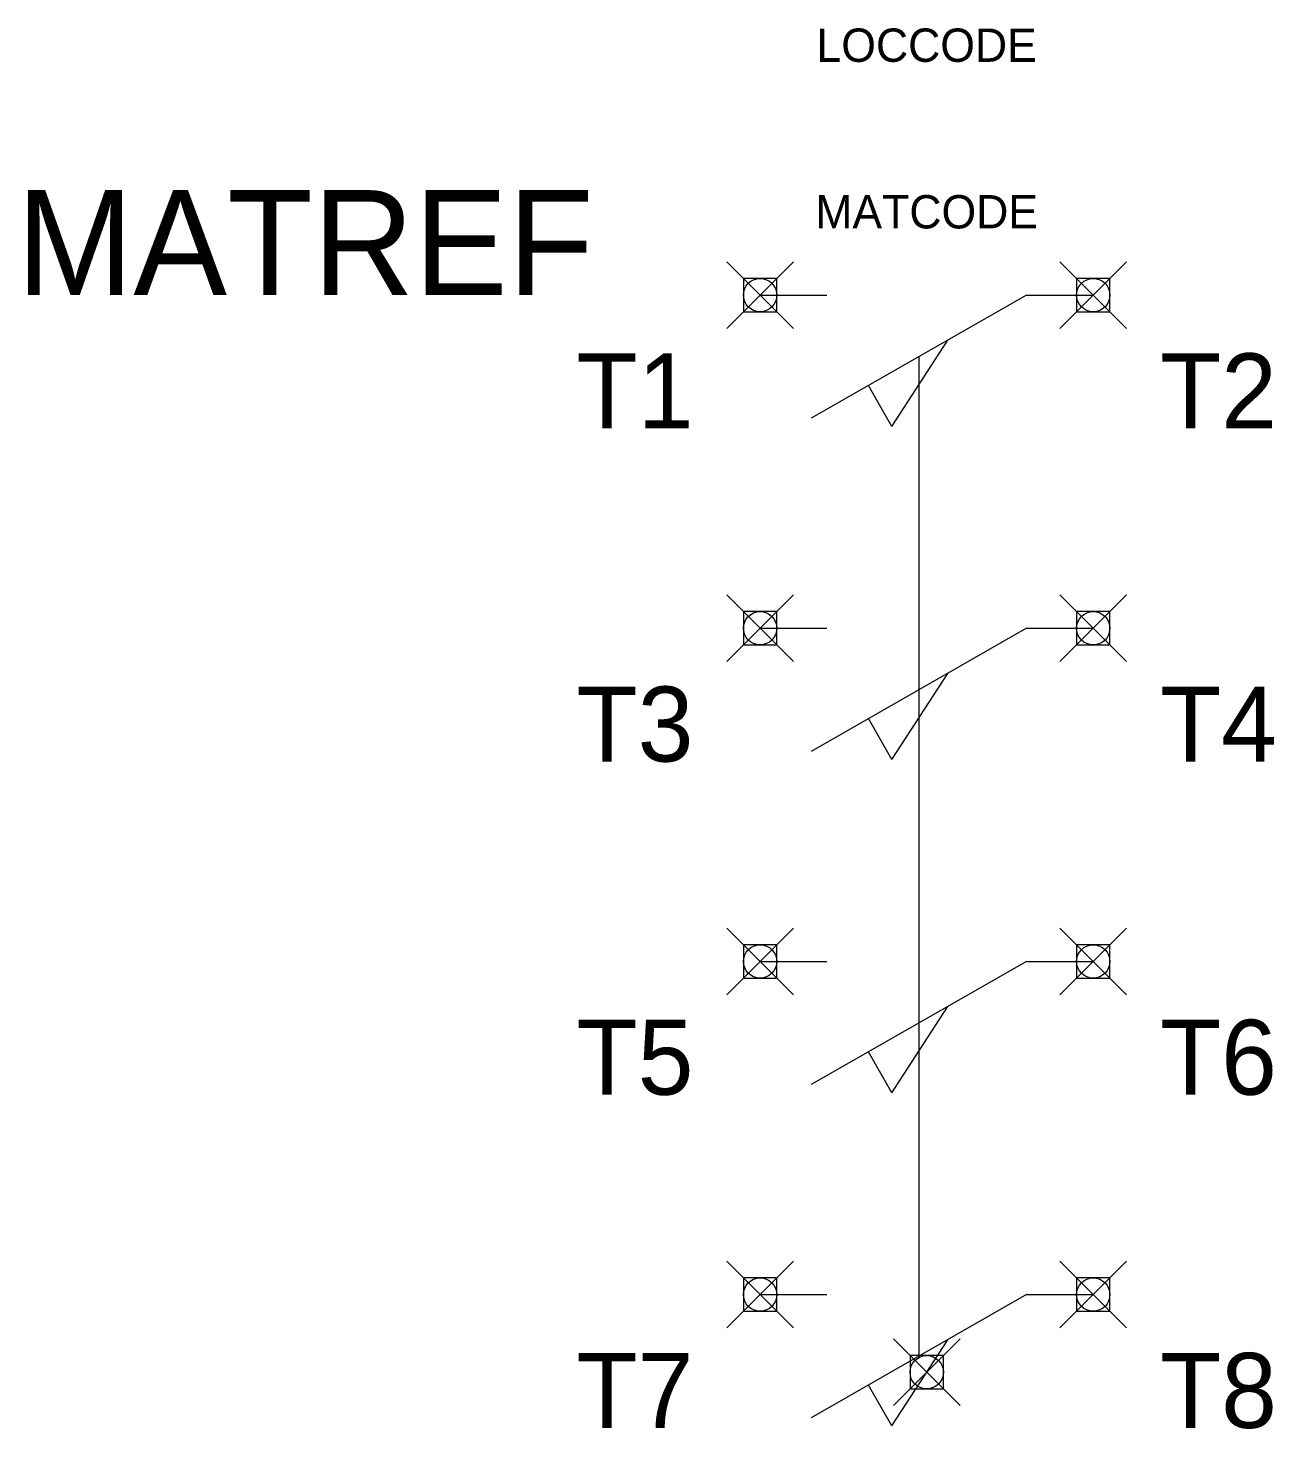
# Model space of a CAD drawing. Extents: x -27 to 10.4, y -4 to 38.
import ezdxf
from ezdxf.enums import TextEntityAlignment as Align

# ---------------------------------------------------------------- set-up
doc = ezdxf.new("R2010")
doc.units = 0
doc.header["$LTSCALE"] = 0.1
doc.header["$PDMODE"] = 99
doc.header["$PDSIZE"] = 1
doc.linetypes.add('DASHED', pattern=[0])
doc.layers.get('0').update_dxf_attribs({"linetype": 'CONTINUOUS'})
for name, color, linetype in [('A', 7, 'CONTINUOUS'), ('C', 6, 'CONTINUOUS'), ('T2', 1, 'CONTINUOUS')]:
    doc.layers.add(name, color=color, linetype=linetype)

msp = doc.modelspace()

# ---------------------------------------------------------------- linework, layer by layer
at = {"color": 0, "linetype": 'CONTINUOUS'}
for p, q in [((-5, 30), (-3, 30)), ((3, 30), (-3.468, 26.304)), ((3, 30), (5, 30)), ((-1.043, 26.059), (0.631, 28.647)), ((-1.043, 26.059), (-1.745, 27.288)), ((-5, 20), (-3, 20)), ((3, 20), (-3.468, 16.304)), ((3, 20), (5, 20)), ((-1.043, 16.059), (0.631, 18.647)), ((-1.043, 16.059), (-1.745, 17.288)), ((-5, 10), (-3, 10)), ((3, 10), (-3.468, 6.304)), ((3, 10), (5, 10)), ((-1.043, 6.059), (0.631, 8.647)), ((-1.043, 6.059), (-1.745, 7.288)), ((-5, 0), (-3, 0)), ((3, 0), (-3.468, -3.696)), ((3, 0), (5, 0)), ((-1.043, -3.941), (0.631, -1.353)), ((-1.043, -3.941), (-1.745, -2.712))]:
    msp.add_line(p, q, dxfattribs=at)
at = {"color": 0, "linetype": 'DASHED'}
msp.add_line((-0.234, 28.152), (-0.234, -1.848), dxfattribs=at)
at = {"layer": 'A', "color": 0, "linetype": 'CONTINUOUS'}
msp.add_point((0, -2.329), dxfattribs=at)
at = {"layer": 'C', "color": 0}
for p in [(-5, 30), (5, 30), (-5, 20), (5, 20), (-5, 10), (5, 10)]:
    msp.add_point(p, dxfattribs=at)
at = {"layer": 'C', "color": 0, "linetype": 'CONTINUOUS'}
for p in [(-5, 0), (5, 0)]:
    msp.add_point(p, dxfattribs=at)

# ---------------------------------------------------------------- texts
at = {"color": 0, "linetype": 'CONTINUOUS', "flags": 1}
for tag, p in [('LOCCODE', (0, 37)), ('MATCODE', (0, 32))]:
    msp.add_attdef(tag, text='', height=1, dxfattribs=at).set_placement(p, align=Align.CENTER)
at = {"color": 0, "linetype": 'CONTINUOUS'}
msp.add_attdef('MATREF', text='', height=3.15, dxfattribs=at).set_placement((-10, 30), align=Align.RIGHT)
at = {"layer": 'T2', "color": 0, "linetype": 'CONTINUOUS'}
for tag, p in [('T1', (-7, 26)), ('T3', (-7, 16)), ('T5', (-7, 6)), ('T7', (-7, -4))]:
    msp.add_attdef(tag, text='', height=2.25, dxfattribs=at).set_placement(p, align=Align.RIGHT)
for tag, p in [('T2', (7, 26)), ('T4', (7, 16)), ('T6', (7, 6)), ('T8', (7, -4))]:
    msp.add_attdef(tag, p, '', height=2.25, dxfattribs=at)

doc.saveas('drawing.dxf')
